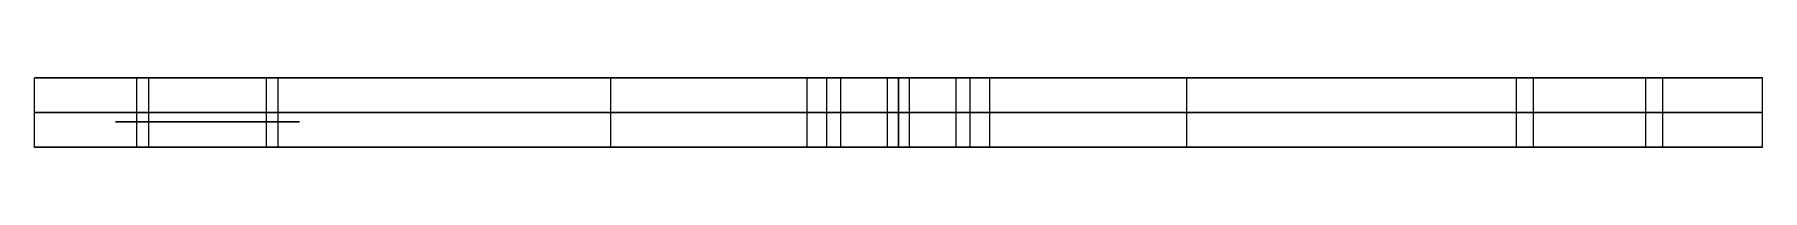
# Model space of a CAD drawing. Header units: millimetres. Extents: x -21.5 to 53.5, y -97.7 to -94.7.
import ezdxf

# ---------------------------------------------------------------- set-up
doc = ezdxf.new("R2010")
doc.units = ezdxf.units.MM
doc.layers.add('Défaut', color=178, linetype='Continuous', true_color=0x000000)

msp = doc.modelspace()

# ---------------------------------------------------------------- linework, layer by layer
at = {"layer": 'Défaut'}
for points in [[(-21.5, -97.684), (-21.5, -94.684)], [(-21.5, -94.684), (-17.982, -94.684)], [(-9.996, -94.684), (3.5, -94.684)], [(3.5, -94.684), (3.5, -97.684)], [(16, -94.684), (16, -97.684)], [(16, -94.684), (16, -97.684)], [(16, -97.684), (16, -94.684)], [(16, -97.684), (16, -94.684)], [(28.5, -94.684), (28.5, -97.684)], [(42, -94.684), (28.5, -94.684)], [(53.5, -94.684), (50, -94.684)], [(53.5, -97.684), (53.5, -94.684)], [(-17.982, -97.684), (-21.5, -97.684)], [(3.5, -97.684), (-9.996, -97.684)], [(28.5, -97.684), (42, -97.684)], [(50, -97.684), (53.5, -97.684)]]:
    msp.add_lwpolyline(points, dxfattribs=at)
at = {"layer": 'Défaut', "extrusion": (1, 0, 0)}
for points in [[(-94.684, 37.5), (-94.684, 34)], [(-94.684, 26), (-94.684, 12.5)], [(-94.684, -37.5), (-94.684, -34)], [(-94.684, -26), (-94.684, -12.5)], [(-97.684, 12.5), (-97.684, 26)], [(-97.684, 34), (-97.684, 37.5)], [(-97.684, -12.5), (-97.684, -26)], [(-97.684, -34), (-97.684, -37.5)]]:
    msp.add_lwpolyline(points, dxfattribs=at)
at = {"layer": 'Défaut', "extrusion": (0, -1, 0)}
for centre, radius in [((16, 0, 94.684), 37.5), ((16, 0, 94.684), 25), ((16, 0, 94.684), 12.5), ((16, 0, 96.184), 37.5), ((16, 0, 96.184), 12.5), ((16, 0, 97.684), 37.5), ((16, 0, 97.684), 25), ((16, 0, 97.684), 12.5)]:
    msp.add_circle(centre, radius, dxfattribs=at)
at = {"layer": 'Défaut', "extrusion": (0, 1, 0)}
for points, weights, knots in [([(-11.434, -94.684, 3.068), (-8.365, -94.684, 0.513), (-10.921, -94.684, -2.555), (-13.476, -94.684, -5.624), (-16.544, -94.684, -3.068), (-19.613, -94.684, -0.513), (-17.057, -94.684, 2.555), (-14.502, -94.684, 5.624), (-11.434, -94.684, 3.068)], [1, 0.707106781187, 1, 0.707106781187, 1, 0.707106781187, 1, 0.707106781187, 1], [0, 0, 0, 6.272247, 6.272247, 12.544494, 12.544494, 18.816741, 18.816741, 25.088988, 25.088988, 25.088988]), ([(50, -94.684), (50, -94.684, -4), (46, -94.684, -4), (42, -94.684, -4), (42, -94.684)], [1, 0.707106781187, 1, 0.707106781187, 1], [3.633651, 3.633651, 3.633651, 9.916836, 9.916836, 16.200021, 16.200021, 16.200021]), ([(-11.434, -96.584, 3.068), (-8.365, -96.584, 0.513), (-10.921, -96.584, -2.555), (-13.476, -96.584, -5.624), (-16.544, -96.584, -3.068), (-19.613, -96.584, -0.513), (-17.057, -96.584, 2.555), (-14.502, -96.584, 5.624), (-11.434, -96.584, 3.068)], [1, 0.707106781187, 1, 0.707106781187, 1, 0.707106781187, 1, 0.707106781187, 1], [0, 0, 0, 6.272247, 6.272247, 12.544494, 12.544494, 18.816741, 18.816741, 25.088988, 25.088988, 25.088988]), ([(-11.434, -97.684, 3.068), (-14.502, -97.684, 5.624), (-17.057, -97.684, 2.555), (-19.613, -97.684, -0.513), (-16.544, -97.684, -3.068), (-13.476, -97.684, -5.624), (-10.921, -97.684, -2.555), (-8.365, -97.684, 0.513), (-11.434, -97.684, 3.068)], [1, 0.707106781187, 1, 0.707106781187, 1, 0.707106781187, 1, 0.707106781187, 1], [-25.088988, -25.088988, -25.088988, -18.816741, -18.816741, -12.544494, -12.544494, -6.272247, -6.272247, 0, 0, 0]), ([(42, -97.684), (42, -97.684, -4), (46, -97.684, -4), (50, -97.684, -4), (50, -97.684)], [1, 0.707106781187, 1, 0.707106781187, 1], [-16.200021, -16.200021, -16.200021, -9.916836, -9.916836, -3.633651, -3.633651, -3.633651])]:
    msp.add_rational_spline(points, weights, degree=2, knots=knots, dxfattribs=at)
at = {"layer": 'Défaut'}
for points in [[(-17.057, -97.684, 2.555), (-17.057, -96.184, 2.555), (-17.057, -94.684, 2.555)], [(-16.544, -97.684, -3.068), (-16.544, -96.184, -3.068), (-16.544, -94.684, -3.068)], [(-11.434, -97.684, 3.068), (-11.434, -96.184, 3.068), (-11.434, -94.684, 3.068)], [(-10.921, -97.684, -2.555), (-10.921, -96.184, -2.555), (-10.921, -94.684, -2.555)], [(12.029, -97.684, 29.516), (12.029, -96.184, 29.516), (12.029, -94.684, 29.516)], [(12.884, -97.684, -32.508), (12.884, -96.184, -32.508), (12.884, -94.684, -32.508)], [(13.492, -97.684, -26.884), (13.492, -96.184, -26.884), (13.492, -94.684, -26.884)], [(15.516, -97.684, 33.971), (15.516, -96.184, 33.971), (15.516, -94.684, 33.971)], [(16.484, -97.684, 26.029), (16.484, -96.184, 26.029), (16.484, -94.684, 26.029)], [(18.508, -97.684, -33.116), (18.508, -96.184, -33.116), (18.508, -94.684, -33.116)], [(19.116, -97.684, -27.492), (19.116, -96.184, -27.492), (19.116, -94.684, -27.492)], [(19.971, -97.684, 30.484), (19.971, -96.184, 30.484), (19.971, -94.684, 30.484)], [(42.83, -97.684, 2.439), (42.83, -96.184, 2.439), (42.83, -94.684, 2.439)], [(43.561, -97.684, -3.17), (43.561, -96.184, -3.17), (43.561, -94.684, -3.17)], [(48.439, -97.684, 3.17), (48.439, -96.184, 3.17), (48.439, -94.684, 3.17)], [(49.17, -97.684, -2.439), (49.17, -96.184, -2.439), (49.17, -94.684, -2.439)]]:
    msp.add_open_spline(points, degree=2, dxfattribs=at)
at = {"layer": 'Défaut', "extrusion": (0, -1, 0)}
for points, knots in [([(19.971, -94.684, 30.484), (20.454, -94.684, 26.513), (16.484, -94.684, 26.029), (12.513, -94.684, 25.546), (12.029, -94.684, 29.516), (11.546, -94.684, 33.487), (15.516, -94.684, 33.971), (19.487, -94.684, 34.454), (19.971, -94.684, 30.484)], [0, 0, 0, 6.283185, 6.283185, 12.566371, 12.566371, 18.849556, 18.849556, 25.132741, 25.132741, 25.132741]), ([(19.116, -94.684, -27.492), (21.624, -94.684, -30.608), (18.508, -94.684, -33.116), (15.392, -94.684, -35.624), (12.884, -94.684, -32.508), (10.376, -94.684, -29.392), (13.492, -94.684, -26.884), (16.608, -94.684, -24.376), (19.116, -94.684, -27.492)], [0, 0, 0, 6.283185, 6.283185, 12.566371, 12.566371, 18.849556, 18.849556, 25.132741, 25.132741, 25.132741]), ([(19.971, -97.684, 30.484), (19.487, -97.684, 34.454), (15.516, -97.684, 33.971), (11.546, -97.684, 33.487), (12.029, -97.684, 29.516), (12.513, -97.684, 25.546), (16.484, -97.684, 26.029), (20.454, -97.684, 26.513), (19.971, -97.684, 30.484)], [-25.132741, -25.132741, -25.132741, -18.849556, -18.849556, -12.566371, -12.566371, -6.283185, -6.283185, 0, 0, 0]), ([(19.116, -97.684, -27.492), (16.608, -97.684, -24.376), (13.492, -97.684, -26.884), (10.376, -97.684, -29.392), (12.884, -97.684, -32.508), (15.392, -97.684, -35.624), (18.508, -97.684, -33.116), (21.624, -97.684, -30.608), (19.116, -97.684, -27.492)], [-25.132741, -25.132741, -25.132741, -18.849556, -18.849556, -12.566371, -12.566371, -6.283185, -6.283185, 0, 0, 0])]:
    msp.add_rational_spline(points, [1, 0.707106781187, 1, 0.707106781187, 1, 0.707106781187, 1, 0.707106781187, 1], degree=2, knots=knots, dxfattribs=at)
at = {"layer": 'Défaut', "extrusion": (-7.08618e-15, -1, 1.88761e-14)}
msp.add_rational_spline([(42, -94.684), (42, -94.684, 2.489), (44.233, -94.684, 3.589), (46.466, -94.684, 4.688), (48.439, -94.684, 3.17)], [1, 0.849026909252, 1, 0.849026909252, 1], degree=2, knots=[16.200021, 16.200021, 16.200021, 20.666381, 20.666381, 25.132741, 25.132741, 25.132741], dxfattribs=at)
at = {"layer": 'Défaut', "extrusion": (-4.95254e-14, 1, -2.8865e-14)}
msp.add_rational_spline([(48.439, -94.684, 3.17), (50, -94.684, 1.969), (50, -94.684)], [1, 0.897166067911, 1], degree=2, dxfattribs=at)
at = {"layer": 'Défaut', "extrusion": (2.81066e-15, -1, -5.709e-15)}
msp.add_rational_spline([(48.439, -97.684, 3.17), (46.466, -97.684, 4.688), (44.233, -97.684, 3.589), (42, -97.684, 2.489), (42, -97.684)], [1, 0.849026909252, 1, 0.849026909252, 1], degree=2, knots=[-25.132741, -25.132741, -25.132741, -20.666381, -20.666381, -16.200021, -16.200021, -16.200021], dxfattribs=at)
at = {"layer": 'Défaut', "extrusion": (-7.32882e-14, 1, -3.60813e-14)}
msp.add_rational_spline([(50, -97.684), (50, -97.684, 1.969), (48.439, -97.684, 3.17)], [1, 0.897166067911, 1], degree=2, dxfattribs=at)

doc.saveas('drawing.dxf')
